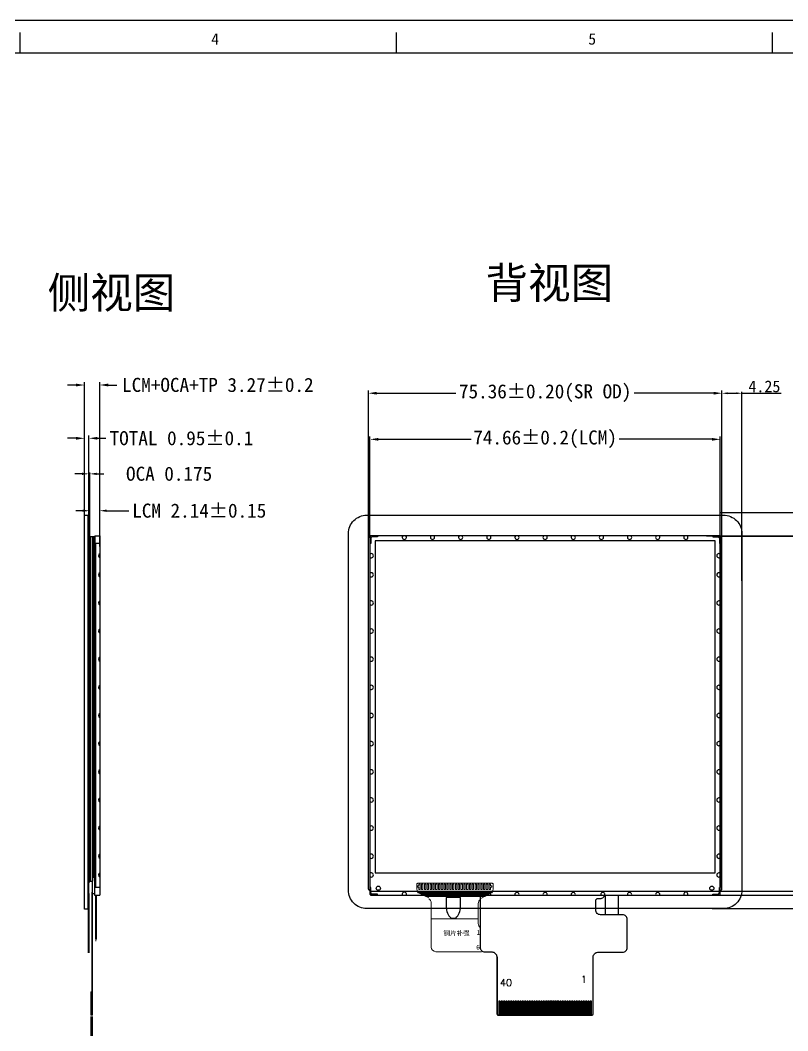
# Model space of a CAD drawing. Header units: millimetres. Extents: x 14394 to 14889, y -3375 to -3031.
# Drawn here: x 14642 to 14805.6, y -3246.4 to -3031 of the extents above; entities that cross this region are included whole.
import ezdxf

# ---------------------------------------------------------------- set-up
doc = ezdxf.new("R2010")
doc.units = ezdxf.units.MM
doc.header["$PDMODE"] = 3
doc.layers.get('Defpoints').update_dxf_attribs({"color": 6})
doc.layers.add('_0', color=7, linetype='Continuous', lineweight=25)
doc.layers.add('FPC', color=30, linetype='Continuous', lineweight=0)
for name, color, linetype in [('DIM', 3, 'Continuous'), ('DIM（标注）', 3, 'Continuous'), ('DS', 44, 'Continuous'), ('LCD_FPC', 22, 'Continuous'), ('LENS', 6, 'Continuous'), ('标注', 3, 'Continuous')]:
    doc.layers.add(name, color=color, linetype=linetype)
doc.styles.add('Arial', font='SimSun.ttf')
doc.styles.add('ROMANS', font='romans__.ttf')
doc.styles.get("Standard").update_dxf_attribs({"font": 'SimSun.ttf'})
doc.styles.add('WMF-ARIAL0', font='arial.ttf')
doc.styles.add('宋体', font='SimSun.ttf', dxfattribs={"height": 3})
doc.dimstyles.new('ISO-25$0', dxfattribs={"dimtxt": 2.5, "dimasz": 1.2, "dimexe": 0.3, "dimexo": 0.1, "dimgap": 0.2, "dimtad": 1, "dimzin": 1, "dimdsep": 46, "dimtxsty": 'Arial', "dimcen": 0.5, "dimadec": 0, "dimazin": 0, "dimtp": 1.2, "dimtm": 1.2, "dimtfac": 1, "dimtmove": 0, "dimatfit": 3, "dimfxl": 1, "dimtolj": 1, "dimarcsym": 0})
doc.dimstyles.new('MODULE', dxfattribs={"dimtxt": 3.5, "dimasz": 1.5, "dimexe": 0.3, "dimexo": 0.3, "dimgap": 0.2, "dimtad": 0, "dimzin": 0, "dimdsep": 46, "dimtxsty": '宋体', "dimcen": 0.5, "dimadec": 0, "dimazin": 0, "dimtfac": 1, "dimtdec": 4, "dimtofl": 0, "dimtmove": 0, "dimatfit": 3, "dimfxl": 1, "dimtolj": 1, "dimtzin": 0, "dimlwd": -1, "dimlwe": -1, "dimarcsym": 0})
doc.dimstyles.new('STANDARD$0', dxfattribs={"dimtxt": 2.5, "dimasz": 1.8, "dimexe": 0.5, "dimexo": 0.5, "dimgap": 0.4, "dimtad": 1, "dimzin": 9, "dimdsep": 46, "dimtxsty": 'Standard', "dimcen": 1.5, "dimadec": 0, "dimazin": 0, "dimtfac": 1, "dimtmove": 0, "dimatfit": 3, "dimfxl": 1, "dimtolj": 1, "dimtzin": 0, "dimlwd": 5, "dimlwe": 5, "dimarcsym": 0})

# ---------------------------------------------------------------- blocks, each defined once
blk = doc.blocks.new('*D43')
at = {"layer": 'Defpoints', "color": 0, "transparency": 16777216}
for p in [(14791.58, -3110.5), (14716.22, -3144.68), (14791.58, -3144.68)]:
    blk.add_point(p, dxfattribs=at)
at = {"layer": 'DIM', "color": 0, "lineweight": -2, "transparency": 16777216}
for p, q in [((14716.22, -3144.35), (14716.22, -3109.92)), ((14718.02, -3110.5), (14734.89, -3110.5)), ((14789.78, -3110.5), (14772.9, -3110.5)), ((14791.58, -3144.35), (14791.58, -3109.92))]:
    blk.add_line(p, q, dxfattribs=at)
at = {"layer": 'DIM', "color": 0, "transparency": 16777216}
for points in [[(14718.02, -3110.2), (14718.02, -3110.8), (14716.22, -3110.5)], [(14789.78, -3110.2), (14789.78, -3110.8), (14791.58, -3110.5)]]:
    blk.add_solid(points, dxfattribs=at)
at = {"layer": 'DIM', "color": 0, "lineweight": 9, "transparency": 16777216, "insert": (14753.9, -3110.5), "char_height": 3, "attachment_point": 5, "style": '宋体'}
blk.add_mtext('\\A1;75.36%%P0.20(SR OD)', dxfattribs=at)
blk = doc.blocks.new('*D44')
at = {"layer": 'Defpoints', "color": 0, "transparency": 16777216}
for p in [(14787.96, -3140.89), (14788.14, -3216.63), (14817.73, -3216.63)]:
    blk.add_point(p, dxfattribs=at)
at = {"layer": 'DIM', "color": 0, "lineweight": -2, "transparency": 16777216}
for p, q in [((14788.28, -3140.89), (14818.31, -3140.89)), ((14817.73, -3142.69), (14817.73, -3160.55)), ((14817.73, -3214.83), (14817.73, -3198.56)), ((14788.47, -3216.63), (14818.31, -3216.63))]:
    blk.add_line(p, q, dxfattribs=at)
at = {"layer": 'DIM', "color": 0, "transparency": 16777216}
for points in [[(14817.43, -3142.69), (14818.03, -3142.69), (14817.73, -3140.89)], [(14817.43, -3214.83), (14818.03, -3214.83), (14817.73, -3216.63)]]:
    blk.add_solid(points, dxfattribs=at)
at = {"layer": 'DIM', "color": 0, "lineweight": 9, "transparency": 16777216, "insert": (14817.73, -3179.56), "char_height": 3, "attachment_point": 5, "rotation": 90, "style": '宋体'}
blk.add_mtext('\\A1;75.74%%P0.20(SR OD)', dxfattribs=at)
blk = doc.blocks.new('*D45')
at = {"layer": 'Defpoints', "color": 0, "transparency": 16777216}
for p in [(14656.68, -3120.11), (14655.73, -3142.42), (14656.68, -3142.42)]:
    blk.add_point(p, dxfattribs=at)
at = {"layer": 'DIM', "color": 0, "lineweight": -2, "transparency": 16777216}
for p, q in [((14655.73, -3142.09), (14655.73, -3119.53)), ((14656.68, -3142.09), (14656.68, -3119.53)), ((14653.93, -3120.11), (14652.13, -3120.11)), ((14658.48, -3120.11), (14660.28, -3120.11))]:
    blk.add_line(p, q, dxfattribs=at)
at = {"layer": 'DIM', "color": 0, "transparency": 16777216}
for points in [[(14653.93, -3119.81), (14653.93, -3120.41), (14655.73, -3120.11)], [(14658.48, -3119.81), (14658.48, -3120.41), (14656.68, -3120.11)]]:
    blk.add_solid(points, dxfattribs=at)
at = {"layer": 'DIM', "color": 0, "lineweight": 9, "transparency": 16777216, "insert": (14676.39, -3120.11), "char_height": 3, "attachment_point": 5, "style": '宋体'}
blk.add_mtext('\\A1;TOTAL 0.95%%P0.1', dxfattribs=at)
blk = doc.blocks.new('*D46')
at = {"layer": 'Defpoints', "color": 0, "linetype": 'ByBlock', "transparency": 16777216}
for p in [(14795.82, -3110.51), (14791.58, -3150.61), (14795.82, -3150.61)]:
    blk.add_point(p, dxfattribs=at)
at = {"layer": 'DIM', "color": 0, "lineweight": -2, "transparency": 16777216}
for p, q in [((14791.58, -3150.51), (14791.58, -3110.21)), ((14792.78, -3110.51), (14794.62, -3110.51)), ((14795.82, -3150.51), (14795.82, -3110.21)), ((14795.82, -3110.51), (14804.22, -3110.51))]:
    blk.add_line(p, q, dxfattribs=at)
at = {"layer": 'DIM', "color": 0, "linetype": 'ByBlock', "transparency": 16777216}
for points in [[(14792.78, -3110.31), (14792.78, -3110.71), (14791.58, -3110.51)], [(14794.62, -3110.31), (14794.62, -3110.71), (14795.82, -3110.51)]]:
    blk.add_solid(points, dxfattribs=at)
at = {"layer": 'DIM', "color": 0, "linetype": 'ByBlock', "transparency": 16777216, "insert": (14800.62, -3109.06), "char_height": 2.5, "attachment_point": 5, "style": 'Arial'}
blk.add_mtext('\\A1;4.25', dxfattribs=at)
blk = doc.blocks.new('*D81')
at = {"layer": 'Defpoints', "color": 0, "transparency": 16777216}
for p in [(14791.22, -3120.33), (14716.56, -3141.25), (14791.22, -3141.25)]:
    blk.add_point(p, dxfattribs=at)
at = {"layer": 'DIM', "color": 0, "lineweight": -2, "transparency": 16777216}
for p, q in [((14716.56, -3140.93), (14716.56, -3119.75)), ((14718.36, -3120.33), (14738.11, -3120.33)), ((14789.42, -3120.33), (14769.68, -3120.33)), ((14791.22, -3140.93), (14791.22, -3119.75))]:
    blk.add_line(p, q, dxfattribs=at)
at = {"layer": 'DIM', "color": 0, "transparency": 16777216}
for points in [[(14718.36, -3120.03), (14718.36, -3120.63), (14716.56, -3120.33)], [(14789.42, -3120.03), (14789.42, -3120.63), (14791.22, -3120.33)]]:
    blk.add_solid(points, dxfattribs=at)
at = {"layer": 'DIM', "color": 0, "lineweight": 9, "transparency": 16777216, "insert": (14753.89, -3120.33), "char_height": 3, "attachment_point": 5, "style": '宋体'}
blk.add_mtext('\\A1;74.66%%P0.2(LCM)', dxfattribs=at)
blk = doc.blocks.new('*D82')
at = {"layer": 'Defpoints', "color": 0, "transparency": 16777216}
for p in [(14790.88, -3140.94), (14790.88, -3217.48), (14810.39, -3217.48)]:
    blk.add_point(p, dxfattribs=at)
at = {"layer": 'DIM', "color": 0, "lineweight": -2, "transparency": 16777216}
for p, q in [((14791.21, -3140.94), (14810.97, -3140.94)), ((14810.39, -3142.74), (14810.39, -3163.42)), ((14810.39, -3215.68), (14810.39, -3194.99)), ((14791.21, -3217.48), (14810.97, -3217.48))]:
    blk.add_line(p, q, dxfattribs=at)
at = {"layer": 'DIM', "color": 0, "transparency": 16777216}
for points in [[(14810.09, -3142.74), (14810.69, -3142.74), (14810.39, -3140.94)], [(14810.09, -3215.68), (14810.69, -3215.68), (14810.39, -3217.48)]]:
    blk.add_solid(points, dxfattribs=at)
at = {"layer": 'DIM', "color": 0, "lineweight": 9, "transparency": 16777216, "insert": (14810.39, -3179.21), "char_height": 3, "attachment_point": 5, "rotation": 90, "style": '宋体'}
blk.add_mtext('\\A1;76.54%%P0.2(LCM)', dxfattribs=at)
blk = doc.blocks.new('*D83')
at = {"layer": 'Defpoints', "color": 0, "transparency": 16777216}
for p in [(14789.19, -3217.48), (14789.19, -3220.35), (14810.41, -3220.35)]:
    blk.add_point(p, dxfattribs=at)
at = {"layer": 'DIM', "color": 0, "lineweight": -2, "transparency": 16777216}
for p, q in [((14810.41, -3215.68), (14810.41, -3213.88)), ((14789.51, -3217.48), (14810.99, -3217.48)), ((14789.51, -3220.35), (14810.99, -3220.35)), ((14810.41, -3222.15), (14810.41, -3223.95))]:
    blk.add_line(p, q, dxfattribs=at)
at = {"layer": 'DIM', "color": 0, "transparency": 16777216}
for points in [[(14810.11, -3215.68), (14810.71, -3215.68), (14810.41, -3217.48)], [(14810.11, -3222.15), (14810.71, -3222.15), (14810.41, -3220.35)]]:
    blk.add_solid(points, dxfattribs=at)
at = {"layer": 'DIM', "color": 0, "lineweight": 9, "transparency": 16777216, "insert": (14810.41, -3228.31), "char_height": 3, "attachment_point": 5, "rotation": 90, "style": '宋体'}
blk.add_mtext('\\A1;2.88', dxfattribs=at)
blk = doc.blocks.new('*D84')
at = {"layer": 'Defpoints', "color": 0, "transparency": 16777216}
for p in [(14658.99, -3135.55), (14656.85, -3141.39), (14658.99, -3141.14)]:
    blk.add_point(p, dxfattribs=at)
at = {"layer": 'DIM', "color": 0, "transparency": 16777216}
for p, q in [((14655.35, -3135.55), (14653.85, -3135.55)), ((14656.85, -3141.09), (14656.85, -3135.25)), ((14658.99, -3140.84), (14658.99, -3135.25)), ((14660.49, -3135.55), (14665.17, -3135.55))]:
    blk.add_line(p, q, dxfattribs=at)
for points in [[(14655.35, -3135.3), (14655.35, -3135.8), (14656.85, -3135.55)], [(14660.49, -3135.3), (14660.49, -3135.8), (14658.99, -3135.55)]]:
    blk.add_solid(points, dxfattribs=at)
at = {"layer": 'DIM', "color": 0, "transparency": 16777216, "insert": (14680.19, -3135.55), "char_height": 3, "attachment_point": 5, "style": '宋体'}
blk.add_mtext('\\A1;LCM 2.14%%P0.15', dxfattribs=at)
blk = doc.blocks.new('*D85')
at = {"layer": 'Defpoints', "color": 0, "transparency": 16777216}
for p in [(14657.1, -3243.05), (14657.4, -3243.05), (14657.4, -3260.42)]:
    blk.add_point(p, dxfattribs=at)
at = {"layer": 'DIM', "color": 0, "transparency": 16777216}
for p, q in [((14657.1, -3243.35), (14657.1, -3260.72)), ((14657.4, -3243.35), (14657.4, -3260.72)), ((14655.6, -3260.42), (14654.1, -3260.42)), ((14658.9, -3260.42), (14660.4, -3260.42))]:
    blk.add_line(p, q, dxfattribs=at)
for points in [[(14655.6, -3260.17), (14655.6, -3260.67), (14657.1, -3260.42)], [(14658.9, -3260.17), (14658.9, -3260.67), (14657.4, -3260.42)]]:
    blk.add_solid(points, dxfattribs=at)
at = {"layer": 'DIM', "color": 0, "transparency": 16777216, "insert": (14683.63, -3260.42), "char_height": 3, "attachment_point": 5, "style": '宋体'}
blk.add_mtext('\\A1;0.30%%P0.03(FPC+PI{\\fSimSun|b0|i0|c134|p2;补强})', dxfattribs=at)
blk = doc.blocks.new('*D86')
at = {"layer": 'Defpoints', "color": 0, "transparency": 16777216}
for p in [(14656.85, -3127.69), (14656.68, -3141.04), (14656.85, -3141.04)]:
    blk.add_point(p, dxfattribs=at)
at = {"layer": 'DIM', "color": 0, "transparency": 16777216}
for p, q in [((14655.18, -3127.69), (14653.68, -3127.69)), ((14656.68, -3140.74), (14656.68, -3127.39)), ((14656.85, -3140.74), (14656.85, -3127.39)), ((14658.35, -3127.69), (14659.85, -3127.69))]:
    blk.add_line(p, q, dxfattribs=at)
for points in [[(14655.18, -3127.44), (14655.18, -3127.94), (14656.68, -3127.69)], [(14658.35, -3127.44), (14658.35, -3127.94), (14656.85, -3127.69)]]:
    blk.add_solid(points, dxfattribs=at)
at = {"layer": 'DIM', "color": 0, "transparency": 16777216, "insert": (14671.72, -3127.69), "char_height": 3, "attachment_point": 5, "style": '宋体'}
blk.add_mtext('\\A1;  OCA 0.175', dxfattribs=at)
blk = doc.blocks.new('*D87')
at = {"layer": 'Defpoints', "color": 0, "transparency": 16777216}
for p in [(14658.99, -3108.75), (14655.73, -3143.51), (14658.99, -3143.51)]:
    blk.add_point(p, dxfattribs=at)
at = {"layer": 'DIM', "color": 0, "lineweight": -2, "transparency": 16777216}
for p, q in [((14653.93, -3108.75), (14652.13, -3108.75)), ((14655.73, -3143.19), (14655.73, -3108.17)), ((14658.99, -3143.19), (14658.99, -3108.17)), ((14660.79, -3108.75), (14662.59, -3108.75))]:
    blk.add_line(p, q, dxfattribs=at)
at = {"layer": 'DIM', "color": 0, "transparency": 16777216}
for points in [[(14653.93, -3108.45), (14653.93, -3109.05), (14655.73, -3108.75)], [(14660.79, -3108.45), (14660.79, -3109.05), (14658.99, -3108.75)]]:
    blk.add_solid(points, dxfattribs=at)
at = {"layer": 'DIM', "color": 0, "lineweight": 9, "transparency": 16777216, "insert": (14684.15, -3108.75), "char_height": 3, "attachment_point": 5, "style": '宋体'}
blk.add_mtext('\\A1;LCM+OCA+TP 3.27%%P0.2', dxfattribs=at)
blk = doc.blocks.new('*D147')
at = {"color": 0, "lineweight": -2, "transparency": 16777216}
for p, q in [((14810.35, -3135.9), (14810.35, -3127.58)), ((14791.32, -3135.9), (14810.65, -3135.9)), ((14810.35, -3139.74), (14810.35, -3137.1)), ((14790.98, -3140.94), (14810.65, -3140.94))]:
    blk.add_line(p, q, dxfattribs=at)
at = {"color": 0, "linetype": 'ByBlock', "transparency": 16777216}
for points in [[(14810.15, -3137.1), (14810.55, -3137.1), (14810.35, -3135.9)], [(14810.15, -3139.74), (14810.55, -3139.74), (14810.35, -3140.94)]]:
    blk.add_solid(points, dxfattribs=at)
at = {"layer": 'Defpoints', "color": 0, "linetype": 'ByBlock', "transparency": 16777216}
for p in [(14791.22, -3135.9), (14810.35, -3135.9), (14790.88, -3140.94)]:
    blk.add_point(p, dxfattribs=at)
at = {"color": 0, "linetype": 'ByBlock', "transparency": 16777216, "insert": (14808.9, -3131.14), "char_height": 2.5, "attachment_point": 5, "rotation": 90, "style": 'Arial'}
blk.add_mtext('\\A1;5.03', dxfattribs=at)

msp = doc.modelspace()

# ---------------------------------------------------------------- hatches: boundary and pattern name
at = {"layer": 'DS'}
h = msp.add_hatch(dxfattribs=at)
h.set_pattern_fill('ANSI31', color=30, style=0)
h.set_pattern_definition([(45, (10621.39735, -2436.0996), (-0.0883883476, 0.0883883476), [])])
edge = h.paths.add_edge_path()
edge.add_line((14726.778, -3216.83), (14742.604, -3216.83))
edge.add_arc((14741.81, -3216.222), 1, 298.12704, 322.55924, ccw=False)
edge.add_line((14742.282, -3217.104), (14740.94, -3217.821))
edge.add_line((14740.94, -3217.821), (14728.534, -3217.821))
edge.add_line((14728.534, -3217.821), (14727.109, -3217.099))
edge.add_arc((14727.56, -3216.207), 1, 218.52898, 243.13528, ccw=False)

# ---------------------------------------------------------------- linework, layer by layer
at = {"color": 7, "linetype": 'Continuous'}
for p, q in [((14393.992, -3030.982), (14889.463, -3030.982)), ((14656.68, -3217.742), (14656.68, -3136.803))]:
    msp.add_line(p, q, dxfattribs=at)
at = {"linetype": 'Continuous'}
for p, q in [((14642.042, -3037.928), (14642.042, -3033.587)), ((14722.212, -3037.928), (14722.212, -3033.587)), ((14802.382, -3037.928), (14802.382, -3033.587)), ((14400.938, -3037.928), (14882.517, -3037.928))]:
    msp.add_line(p, q, dxfattribs=at)
at = {"color": 0}
for p, q in [((14657.955, -3140.936), (14658.995, -3140.936)), ((14657.955, -3140.936), (14657.955, -3214.766)), ((14658.995, -3140.936), (14658.995, -3142.536)), ((14657.955, -3214.766), (14657.875, -3215.566)), ((14657.875, -3215.566), (14657.875, -3217.476)), ((14658.995, -3215.876), (14658.995, -3217.476)), ((14657.875, -3217.476), (14658.995, -3217.476))]:
    msp.add_line(p, q, dxfattribs=at)
for p, q in [((14718.16, -3140.936), (14716.56, -3140.936)), ((14716.56, -3140.936), (14716.56, -3142.536)), ((14789.62, -3140.936), (14718.16, -3140.936)), ((14718.16, -3140.936), (14718.16, -3141.136)), ((14789.62, -3140.936), (14791.22, -3140.936)), ((14789.62, -3140.936), (14789.62, -3141.136)), ((14791.22, -3140.936), (14791.22, -3142.536)), ((14716.76, -3142.536), (14716.56, -3142.536)), ((14716.56, -3142.536), (14716.56, -3215.876)), ((14716.76, -3141.436), (14716.76, -3142.536)), ((14718.16, -3141.136), (14717.06, -3141.136)), ((14789.62, -3141.136), (14790.72, -3141.136)), ((14791.02, -3141.436), (14791.02, -3142.536)), ((14791.02, -3142.536), (14791.22, -3142.536)), ((14791.22, -3142.536), (14791.22, -3215.876)), ((14716.76, -3215.876), (14716.56, -3215.876)), ((14716.76, -3216.976), (14716.76, -3215.876)), ((14791.02, -3215.876), (14791.22, -3215.876)), ((14791.02, -3216.976), (14791.02, -3215.876)), ((14791.22, -3217.476), (14791.22, -3215.876)), ((14718.16, -3217.276), (14717.06, -3217.276)), ((14718.16, -3217.476), (14718.16, -3217.276)), ((14718.16, -3217.476), (14789.62, -3217.476)), ((14789.62, -3217.276), (14790.72, -3217.276)), ((14789.62, -3217.476), (14789.62, -3217.276)), ((14789.62, -3217.476), (14791.22, -3217.476))]:
    msp.add_line(p, q)
at = {"color": 152}
for p, q in [((14658.105, -3142.536), (14658.105, -3215.876)), ((14658.995, -3142.536), (14658.105, -3142.536)), ((14658.995, -3142.536), (14658.995, -3215.876)), ((14658.995, -3215.876), (14658.105, -3215.876))]:
    msp.add_line(p, q, dxfattribs=at)
at = {"color": 32}
for p, q in [((14658.075, -3217.476), (14658.075, -3226.989)), ((14658.195, -3217.476), (14658.195, -3226.989)), ((14658.075, -3227.189), (14658.195, -3227.189))]:
    msp.add_line(p, q, dxfattribs=at)
at = {"color": 8, "linetype": 'Continuous'}
msp.add_lwpolyline([(14795.821, -3216.428, -0.4142136), (14791.896, -3220.353), (14715.896, -3220.353, -0.4142136), (14711.971, -3216.428), (14711.971, -3140.428, -0.4142136), (14715.896, -3136.503), (14791.896, -3136.503, -0.4142136), (14795.821, -3140.428)], format="xyb", close=True, dxfattribs=at)
at = {"color": 2, "linetype": 'ByBlock'}
msp.add_lwpolyline([(14656.68, -3214.666), (14656.855, -3214.666), (14656.855, -3141.036), (14656.68, -3141.036)], close=True, dxfattribs=at)
at = {"color": 2}
msp.add_lwpolyline([(14791.576, -3216.08), (14791.576, -3141.44, 0.4142136), (14791.026, -3140.89), (14716.766, -3140.89, 0.4142136), (14716.216, -3141.44), (14716.216, -3216.08, 0.4142136), (14716.766, -3216.63), (14791.026, -3216.63, 0.4142136)], format="xyb", close=True, dxfattribs=at)
msp.add_lwpolyline([(14791.022, -3217.476, 0.4142136), (14791.222, -3217.276), (14791.222, -3141.136, 0.4142136), (14791.022, -3140.936), (14716.762, -3140.936, 0.4142136), (14716.562, -3141.136), (14716.562, -3217.276, 0.4142136), (14716.762, -3217.476)], format="xyb", close=True)
at = {"color": 8, "linetype": 'Continuous'}
msp.add_lwpolyline([(14790.12, -3141.936), (14717.664, -3141.936), (14717.664, -3212.712), (14790.12, -3212.712)], close=True, dxfattribs=at)
for centre in [(14718.36, -3216.024), (14789.42, -3216.024)]:
    msp.add_circle(centre, 0.45)
for centre, radius, start, end in [((14723.89, -3141.226), 0.45, 139.87597, 40.12403), ((14729.89, -3141.226), 0.45, 139.87597, 40.12403), ((14735.89, -3141.226), 0.45, 139.87597, 40.12403), ((14741.89, -3141.226), 0.45, 139.87597, 40.12403), ((14747.89, -3141.226), 0.45, 139.87597, 40.12403), ((14753.89, -3141.226), 0.45, 139.87597, 40.12403), ((14759.89, -3141.226), 0.45, 139.87597, 40.12403), ((14765.89, -3141.226), 0.45, 139.87597, 40.12403), ((14771.89, -3141.226), 0.45, 139.87597, 40.12403), ((14777.89, -3141.226), 0.45, 139.87597, 40.12403), ((14783.89, -3141.226), 0.45, 139.87597, 40.12403), ((14717.06, -3141.436), 0.3, 90, 180), ((14790.72, -3141.436), 0.3, 0, 90), ((14716.85, -3145.136), 0.45, 229.87597, 130.12403), ((14790.93, -3145.136), 0.45, 49.87597, 310.12403), ((14716.85, -3149.206), 0.45, 229.87597, 130.12403), ((14790.93, -3149.206), 0.45, 49.87597, 310.12403), ((14716.85, -3155.206), 0.45, 229.87597, 130.12403), ((14790.93, -3155.206), 0.45, 49.87597, 310.12403), ((14716.85, -3161.206), 0.45, 229.87597, 130.12403), ((14790.93, -3161.206), 0.45, 49.87597, 310.12403), ((14716.85, -3167.206), 0.45, 229.87597, 130.12403), ((14790.93, -3167.206), 0.45, 49.87597, 310.12403), ((14716.85, -3173.206), 0.45, 229.87597, 130.12403), ((14790.93, -3173.206), 0.45, 49.87597, 310.12403), ((14716.85, -3179.206), 0.45, 229.87597, 130.12403), ((14790.93, -3179.206), 0.45, 49.87597, 310.12403), ((14716.85, -3185.206), 0.45, 229.87597, 130.12403), ((14790.93, -3185.206), 0.45, 49.87597, 310.12403), ((14716.85, -3191.206), 0.45, 229.87597, 130.12403), ((14790.93, -3191.206), 0.45, 49.87597, 310.12403), ((14716.85, -3197.206), 0.45, 229.87597, 130.12403), ((14790.93, -3197.206), 0.45, 49.87597, 310.12403), ((14716.85, -3203.206), 0.45, 229.87597, 130.12403), ((14790.93, -3203.206), 0.45, 49.87597, 310.12403), ((14716.85, -3209.206), 0.45, 229.87597, 130.12403), ((14790.93, -3209.206), 0.45, 49.87597, 310.12403), ((14716.85, -3213.206), 0.45, 229.87597, 130.12403), ((14790.93, -3213.206), 0.45, 49.87597, 310.12403), ((14717.06, -3216.976), 0.3, 180, 270), ((14723.89, -3217.326), 0.45, 340.52878, 199.47122), ((14729.89, -3217.326), 0.45, 340.52878, 199.47122), ((14735.89, -3217.326), 0.45, 340.52878, 199.47122), ((14741.75, -3217.491), 0.565, 356.48416, 183.5165), ((14747.89, -3217.376), 0.45, 340.52878, 199.47122), ((14753.89, -3217.376), 0.45, 340.52878, 199.47122), ((14759.89, -3217.376), 0.45, 340.52878, 199.47122), ((14766.19, -3217.376), 0.45, 340.52878, 199.47122), ((14771.89, -3217.376), 0.45, 340.52878, 199.47122), ((14777.89, -3217.376), 0.45, 340.52878, 199.47122), ((14783.89, -3217.326), 0.45, 340.52878, 199.47122), ((14790.72, -3216.976), 0.3, 270, 0)]:
    msp.add_arc(centre, radius, start, end)
at = {"color": 0}
for centre in [(14659.135, -3145.136), (14659.135, -3149.206), (14659.135, -3155.206), (14659.135, -3161.206), (14659.135, -3167.206), (14659.135, -3173.206), (14659.135, -3179.206), (14659.135, -3185.206), (14659.135, -3191.206), (14659.135, -3197.206), (14659.135, -3203.206), (14659.135, -3209.206), (14659.135, -3213.206)]:
    msp.add_arc(centre, 0.45, 108.1262, 251.8738, dxfattribs=at)
at = {"layer": '_0', "color": 30}
for p, q in [((14744.294, -3240.096), (14743.994, -3240.096)), ((14743.994, -3240.096), (14743.994, -3243.096)), ((14744.294, -3243.096), (14744.294, -3240.096)), ((14744.794, -3240.096), (14744.494, -3240.096)), ((14744.494, -3240.096), (14744.494, -3243.096)), ((14744.794, -3243.096), (14744.794, -3240.096)), ((14745.294, -3240.096), (14744.994, -3240.096)), ((14744.994, -3240.096), (14744.994, -3243.096)), ((14745.294, -3243.096), (14745.294, -3240.096)), ((14745.794, -3240.096), (14745.494, -3240.096)), ((14745.494, -3240.096), (14745.494, -3243.096)), ((14745.794, -3243.096), (14745.794, -3240.096)), ((14746.294, -3240.096), (14745.994, -3240.096)), ((14745.994, -3240.096), (14745.994, -3243.096)), ((14746.294, -3243.096), (14746.294, -3240.096)), ((14746.794, -3240.096), (14746.494, -3240.096)), ((14746.494, -3240.096), (14746.494, -3243.096)), ((14746.794, -3243.096), (14746.794, -3240.096)), ((14747.294, -3240.096), (14746.994, -3240.096)), ((14746.994, -3240.096), (14746.994, -3243.096)), ((14747.294, -3243.096), (14747.294, -3240.096)), ((14747.794, -3240.096), (14747.494, -3240.096)), ((14747.494, -3240.096), (14747.494, -3243.096)), ((14747.794, -3243.096), (14747.794, -3240.096)), ((14748.294, -3240.096), (14747.994, -3240.096)), ((14747.994, -3240.096), (14747.994, -3243.096)), ((14748.294, -3243.096), (14748.294, -3240.096)), ((14748.794, -3240.096), (14748.494, -3240.096)), ((14748.494, -3240.096), (14748.494, -3243.096)), ((14748.794, -3243.096), (14748.794, -3240.096)), ((14749.294, -3240.096), (14748.994, -3240.096)), ((14748.994, -3240.096), (14748.994, -3243.096)), ((14749.294, -3243.096), (14749.294, -3240.096)), ((14749.794, -3240.096), (14749.494, -3240.096)), ((14749.494, -3240.096), (14749.494, -3243.096)), ((14749.794, -3243.096), (14749.794, -3240.096)), ((14750.294, -3240.096), (14749.994, -3240.096)), ((14749.994, -3240.096), (14749.994, -3243.096)), ((14750.294, -3243.096), (14750.294, -3240.096)), ((14750.794, -3240.096), (14750.494, -3240.096)), ((14750.494, -3240.096), (14750.494, -3243.096)), ((14750.794, -3243.096), (14750.794, -3240.096)), ((14751.294, -3240.096), (14750.994, -3240.096)), ((14750.994, -3240.096), (14750.994, -3243.096)), ((14751.294, -3243.096), (14751.294, -3240.096)), ((14751.794, -3240.096), (14751.494, -3240.096)), ((14751.494, -3240.096), (14751.494, -3243.096)), ((14751.794, -3243.096), (14751.794, -3240.096)), ((14752.294, -3240.096), (14751.994, -3240.096)), ((14751.994, -3240.096), (14751.994, -3243.096)), ((14752.294, -3243.096), (14752.294, -3240.096)), ((14752.794, -3240.096), (14752.494, -3240.096)), ((14752.494, -3240.096), (14752.494, -3243.096)), ((14752.794, -3243.096), (14752.794, -3240.096)), ((14753.294, -3240.096), (14752.994, -3240.096)), ((14752.994, -3240.096), (14752.994, -3243.096)), ((14753.294, -3243.096), (14753.294, -3240.096)), ((14753.794, -3240.096), (14753.494, -3240.096)), ((14753.494, -3240.096), (14753.494, -3243.096)), ((14753.794, -3243.096), (14753.794, -3240.096)), ((14754.294, -3240.096), (14753.994, -3240.096)), ((14753.994, -3240.096), (14753.994, -3243.096)), ((14754.294, -3243.096), (14754.294, -3240.096)), ((14754.794, -3240.096), (14754.494, -3240.096)), ((14754.494, -3240.096), (14754.494, -3243.096)), ((14754.794, -3243.096), (14754.794, -3240.096)), ((14755.294, -3240.096), (14754.994, -3240.096)), ((14754.994, -3240.096), (14754.994, -3243.096)), ((14755.294, -3243.096), (14755.294, -3240.096)), ((14755.794, -3240.096), (14755.494, -3240.096)), ((14755.494, -3240.096), (14755.494, -3243.096)), ((14755.794, -3243.096), (14755.794, -3240.096)), ((14756.294, -3240.096), (14755.994, -3240.096)), ((14755.994, -3240.096), (14755.994, -3243.096)), ((14756.294, -3243.096), (14756.294, -3240.096)), ((14756.794, -3240.096), (14756.494, -3240.096)), ((14756.494, -3240.096), (14756.494, -3243.096)), ((14756.794, -3243.096), (14756.794, -3240.096)), ((14757.294, -3240.096), (14756.994, -3240.096)), ((14756.994, -3240.096), (14756.994, -3243.096)), ((14757.294, -3243.096), (14757.294, -3240.096)), ((14757.794, -3240.096), (14757.494, -3240.096)), ((14757.494, -3240.096), (14757.494, -3243.096)), ((14757.794, -3243.096), (14757.794, -3240.096)), ((14758.294, -3240.096), (14757.994, -3240.096)), ((14757.994, -3240.096), (14757.994, -3243.096)), ((14758.294, -3243.096), (14758.294, -3240.096)), ((14758.794, -3240.096), (14758.494, -3240.096)), ((14758.494, -3240.096), (14758.494, -3243.096)), ((14758.794, -3243.096), (14758.794, -3240.096)), ((14759.294, -3240.096), (14758.994, -3240.096)), ((14758.994, -3240.096), (14758.994, -3243.096)), ((14759.294, -3243.096), (14759.294, -3240.096)), ((14759.794, -3240.096), (14759.494, -3240.096)), ((14759.494, -3240.096), (14759.494, -3243.096)), ((14759.794, -3243.096), (14759.794, -3240.096)), ((14760.294, -3240.096), (14759.994, -3240.096)), ((14759.994, -3240.096), (14759.994, -3243.096)), ((14760.294, -3243.096), (14760.294, -3240.096)), ((14760.794, -3240.096), (14760.494, -3240.096)), ((14760.494, -3240.096), (14760.494, -3243.096)), ((14760.794, -3243.096), (14760.794, -3240.096)), ((14761.294, -3240.096), (14760.994, -3240.096)), ((14760.994, -3240.096), (14760.994, -3243.096)), ((14761.294, -3243.096), (14761.294, -3240.096)), ((14761.794, -3240.096), (14761.494, -3240.096)), ((14761.494, -3240.096), (14761.494, -3243.096)), ((14761.794, -3243.096), (14761.794, -3240.096)), ((14762.294, -3240.096), (14761.994, -3240.096)), ((14761.994, -3240.096), (14761.994, -3243.096)), ((14762.294, -3243.096), (14762.294, -3240.096)), ((14762.794, -3240.096), (14762.494, -3240.096)), ((14762.494, -3240.096), (14762.494, -3243.096)), ((14762.794, -3243.096), (14762.794, -3240.096)), ((14763.294, -3240.096), (14762.994, -3240.096)), ((14762.994, -3240.096), (14762.994, -3243.096)), ((14763.294, -3243.096), (14763.294, -3240.096)), ((14763.794, -3240.096), (14763.494, -3240.096)), ((14763.494, -3240.096), (14763.494, -3243.096)), ((14763.794, -3243.096), (14763.794, -3240.096)), ((14743.644, -3242.896), (14743.644, -3242.531)), ((14763.944, -3243.096), (14743.844, -3243.096)), ((14743.844, -3243.096), (14763.944, -3243.096)), ((14763.944, -3243.096), (14743.844, -3243.096))]:
    msp.add_line(p, q, dxfattribs=at)
msp.add_lwpolyline([(14764.144, -3242.896), (14764.144, -3230.689, -0.4142136), (14765.144, -3229.689), (14770.396, -3229.689, 0.4142136), (14771.396, -3228.689), (14771.396, -3222.674, 0.4142136), (14770.396, -3221.674), (14765.67, -3221.674, -0.4142136), (14764.67, -3220.674), (14764.67, -3218.712, -0.4142136), (14765.17, -3218.212)], format="xyb", dxfattribs=at)
for centre, start, end in [((14743.844, -3242.896), 180, 270), ((14763.944, -3242.896), 270, 0)]:
    msp.add_arc(centre, 0.2, start, end, dxfattribs=at)
at = {"layer": 'DIM', "color": 0}
for p, q in [((14656.68, -3136.803), (14656.43, -3136.803)), ((14656.68, -3217.742), (14656.488, -3217.742))]:
    msp.add_line(p, q, dxfattribs=at)
at = {"layer": 'DIM', "color": 1}
for p, q in [((14657.005, -3214.516), (14657.405, -3214.516)), ((14657.105, -3238.096), (14657.285, -3238.096))]:
    msp.add_line(p, q, dxfattribs=at)
at = {"layer": 'DIM', "color": 30}
msp.add_lwpolyline([(14743.644, -3242.896), (14743.644, -3239.596), (14743.644, -3242.896), (14743.644, -3239.596), (14743.644, -3234.797), (14743.644, -3239.596), (14743.644, -3234.797), (14743.644, -3230.666), (14743.644, -3234.797), (14743.644, -3230.689, 0.4142136), (14742.644, -3229.689), (14741.082, -3229.689, -0.4142136), (14740.082, -3228.689)], format="xyb", dxfattribs=at)
at = {"layer": 'DIM（标注）', "color": 1}
for p, q in [((14657.005, -3141.036), (14657.405, -3141.036)), ((14657.005, -3214.516), (14657.005, -3141.036)), ((14657.405, -3141.036), (14657.405, -3214.516)), ((14657.405, -3141.036), (14657.805, -3141.036)), ((14657.405, -3217.216), (14657.405, -3141.036)), ((14657.805, -3141.036), (14657.875, -3217.216)), ((14657.875, -3217.216), (14657.405, -3217.216))]:
    msp.add_line(p, q, dxfattribs=at)
at = {"layer": 'DIM（标注）', "color": 4}
for p, q in [((14657.005, -3141.186), (14656.855, -3141.186)), ((14656.855, -3141.186), (14656.855, -3213.816)), ((14657.005, -3213.816), (14657.005, -3141.186)), ((14657.805, -3141.186), (14657.955, -3141.186)), ((14657.805, -3213.816), (14657.805, -3141.186)), ((14657.955, -3141.186), (14657.955, -3213.816)), ((14656.855, -3213.816), (14657.005, -3213.816)), ((14657.955, -3213.816), (14657.805, -3213.816))]:
    msp.add_line(p, q, dxfattribs=at)
at = {"layer": 'DS', "color": 30}
for points in [[(14726.778, -3216.83), (14742.604, -3216.83, -0.1070113), (14742.282, -3217.104), (14740.94, -3217.821), (14728.534, -3217.821), (14727.109, -3217.099, -0.1077797)], [(14735.838, -3218.021), (14732.838, -3218.021), (14732.838, -3220.021, 0.2278471), (14733.838, -3222.39), (14734.838, -3222.39, 0.2278471), (14735.838, -3220.021)]]:
    msp.add_lwpolyline(points, format="xyb", close=True, dxfattribs=at)
at = {"layer": 'FPC', "lineweight": -3}
for p, q in [((14656.488, -3217.142), (14656.488, -3229.833)), ((14656.638, -3217.142), (14656.638, -3229.833))]:
    msp.add_line(p, q, dxfattribs=at)
at = {"layer": 'FPC'}
for p, q in [((14657.285, -3216.849), (14657.285, -3243.096)), ((14657.285, -3216.849), (14657.405, -3216.849)), ((14657.405, -3216.849), (14657.405, -3243.096)), ((14657.105, -3238.096), (14657.105, -3243.096)), ((14657.105, -3243.096), (14657.405, -3243.096))]:
    msp.add_line(p, q, dxfattribs=at)
at = {"layer": 'FPC', "color": 30, "linetype": 'Continuous'}
for p, q in [((14729.635, -3219.193), (14729.635, -3228.559)), ((14739.635, -3223.559), (14739.635, -3219.318)), ((14739.635, -3222.559), (14729.635, -3222.559)), ((14740.34, -3229.559), (14730.635, -3229.559))]:
    msp.add_line(p, q, dxfattribs=at)
msp.add_lwpolyline([(14740.164, -3218.236), (14742.282, -3217.104, 0.2767277), (14742.81, -3216.222), (14742.81, -3215.18, 0.4142136), (14742.61, -3214.98), (14726.76, -3214.98, 0.4142136), (14726.56, -3215.18), (14726.56, -3216.207, 0.2826665), (14727.109, -3217.099), (14729.087, -3218.101)], format="xyb", dxfattribs=at)
at = {"layer": 'FPC', "color": 30}
for points in [[(14726.71, -3215.53), (14726.71, -3215.83), (14726.96, -3215.83), (14726.96, -3216.33), (14727.26, -3216.33), (14727.26, -3215.13), (14726.96, -3215.13), (14726.96, -3215.53)], [(14727.56, -3215.13), (14727.56, -3216.33), (14727.86, -3216.33), (14727.86, -3215.13)], [(14728.16, -3215.13), (14728.16, -3216.33), (14728.46, -3216.33), (14728.46, -3215.13)], [(14728.76, -3215.13), (14728.76, -3216.33), (14729.06, -3216.33), (14729.06, -3215.13)], [(14729.36, -3215.13), (14729.36, -3216.33), (14729.66, -3216.33), (14729.66, -3215.13)], [(14729.96, -3215.13), (14729.96, -3216.33), (14730.26, -3216.33), (14730.26, -3215.13)], [(14730.56, -3215.13), (14730.56, -3216.33), (14730.86, -3216.33), (14730.86, -3215.13)], [(14731.16, -3215.13), (14731.16, -3216.33), (14731.46, -3216.33), (14731.46, -3215.13)], [(14731.76, -3215.13), (14731.76, -3216.33), (14732.06, -3216.33), (14732.06, -3215.13)], [(14732.36, -3215.13), (14732.36, -3216.33), (14732.66, -3216.33), (14732.66, -3215.13)], [(14732.96, -3215.13), (14732.96, -3216.33), (14733.26, -3216.33), (14733.26, -3215.13)], [(14733.56, -3215.13), (14733.56, -3216.33), (14733.86, -3216.33), (14733.86, -3215.13)], [(14734.16, -3215.13), (14734.16, -3216.33), (14734.46, -3216.33), (14734.46, -3215.13)], [(14734.76, -3215.13), (14734.76, -3216.33), (14735.06, -3216.33), (14735.06, -3215.13)], [(14735.36, -3215.13), (14735.36, -3216.33), (14735.66, -3216.33), (14735.66, -3215.13)], [(14735.96, -3215.13), (14735.96, -3216.33), (14736.26, -3216.33), (14736.26, -3215.13)], [(14736.56, -3215.13), (14736.56, -3216.33), (14736.86, -3216.33), (14736.86, -3215.13)], [(14737.16, -3215.13), (14737.16, -3216.33), (14737.46, -3216.33), (14737.46, -3215.13)], [(14737.76, -3215.13), (14737.76, -3216.33), (14738.06, -3216.33), (14738.06, -3215.13)], [(14738.36, -3215.13), (14738.36, -3216.33), (14738.66, -3216.33), (14738.66, -3215.13)], [(14738.96, -3215.13), (14738.96, -3216.33), (14739.26, -3216.33), (14739.26, -3215.13)], [(14739.56, -3215.13), (14739.56, -3216.33), (14739.86, -3216.33), (14739.86, -3215.13)], [(14740.16, -3215.13), (14740.16, -3216.33), (14740.46, -3216.33), (14740.46, -3215.13)], [(14740.76, -3215.13), (14740.76, -3216.33), (14741.06, -3216.33), (14741.06, -3215.13)], [(14741.36, -3215.13), (14741.36, -3216.33), (14741.66, -3216.33), (14741.66, -3215.13)], [(14742.51, -3215.53), (14742.51, -3215.83), (14742.26, -3215.83), (14742.26, -3216.33), (14741.96, -3216.33), (14741.96, -3215.13), (14742.26, -3215.13), (14742.26, -3215.53)]]:
    msp.add_lwpolyline(points, close=True, dxfattribs=at)
at = {"layer": 'FPC', "color": 30, "linetype": 'Continuous'}
for centre, start, end in [((14728.635, -3219.193), 0, 63.13528), ((14740.635, -3219.318), 118.12704, 180), ((14740.635, -3223.559), 180, 236.42784), ((14730.635, -3228.559), 180, 270)]:
    msp.add_arc(centre, 1, start, end, dxfattribs=at)
at = {"layer": 'LCD_FPC'}
for p, q in [((14766.69, -3217.526), (14766.69, -3221.674)), ((14769.44, -3217.526), (14769.44, -3221.674))]:
    msp.add_line(p, q, dxfattribs=at)
at = {"layer": 'LCD_FPC', "color": 30}
msp.add_lwpolyline([(14765.17, -3218.212), (14765.61, -3218.212, 0.4142136), (14766.61, -3217.212)], format="xyb", dxfattribs=at)
at = {"layer": 'LENS', "color": 8}
msp.add_lwpolyline([(14656.43, -3220.503), (14655.73, -3220.503), (14655.73, -3136.503), (14656.43, -3136.503)], close=True, dxfattribs=at)
at = {"layer": '标注', "color": 30}
for p, q in [((14740.082, -3217.526), (14740.083, -3228.739)), ((14744.294, -3240.096), (14743.994, -3240.096)), ((14744.294, -3243.096), (14744.294, -3240.096)), ((14744.794, -3240.096), (14744.494, -3240.096)), ((14744.494, -3240.096), (14744.494, -3243.096)), ((14744.794, -3243.096), (14744.794, -3240.096)), ((14745.294, -3240.096), (14744.994, -3240.096)), ((14744.994, -3240.096), (14744.994, -3243.096)), ((14745.294, -3243.096), (14745.294, -3240.096)), ((14745.794, -3240.096), (14745.494, -3240.096)), ((14745.494, -3240.096), (14745.494, -3243.096)), ((14745.794, -3243.096), (14745.794, -3240.096)), ((14746.294, -3240.096), (14745.994, -3240.096)), ((14745.994, -3240.096), (14745.994, -3243.096)), ((14746.294, -3243.096), (14746.294, -3240.096)), ((14746.794, -3240.096), (14746.494, -3240.096)), ((14746.494, -3240.096), (14746.494, -3243.096)), ((14746.794, -3243.096), (14746.794, -3240.096)), ((14747.294, -3240.096), (14746.994, -3240.096)), ((14746.994, -3240.096), (14746.994, -3243.096)), ((14747.294, -3243.096), (14747.294, -3240.096)), ((14747.794, -3240.096), (14747.494, -3240.096)), ((14747.494, -3240.096), (14747.494, -3243.096)), ((14747.794, -3243.096), (14747.794, -3240.096)), ((14748.294, -3240.096), (14747.994, -3240.096)), ((14747.994, -3240.096), (14747.994, -3243.096)), ((14748.294, -3243.096), (14748.294, -3240.096)), ((14748.794, -3240.096), (14748.494, -3240.096)), ((14748.494, -3240.096), (14748.494, -3243.096)), ((14748.794, -3243.096), (14748.794, -3240.096)), ((14749.294, -3240.096), (14748.994, -3240.096)), ((14748.994, -3240.096), (14748.994, -3243.096)), ((14749.294, -3243.096), (14749.294, -3240.096)), ((14749.794, -3240.096), (14749.494, -3240.096)), ((14749.494, -3240.096), (14749.494, -3243.096)), ((14749.794, -3243.096), (14749.794, -3240.096)), ((14750.294, -3240.096), (14749.994, -3240.096)), ((14749.994, -3240.096), (14749.994, -3243.096)), ((14750.294, -3243.096), (14750.294, -3240.096)), ((14750.794, -3240.096), (14750.494, -3240.096)), ((14750.494, -3240.096), (14750.494, -3243.096)), ((14750.794, -3243.096), (14750.794, -3240.096)), ((14751.294, -3240.096), (14750.994, -3240.096)), ((14750.994, -3240.096), (14750.994, -3243.096)), ((14751.294, -3243.096), (14751.294, -3240.096)), ((14751.794, -3240.096), (14751.494, -3240.096)), ((14751.494, -3240.096), (14751.494, -3243.096)), ((14751.794, -3243.096), (14751.794, -3240.096)), ((14752.294, -3240.096), (14751.994, -3240.096)), ((14751.994, -3240.096), (14751.994, -3243.096)), ((14752.294, -3243.096), (14752.294, -3240.096)), ((14752.794, -3240.096), (14752.494, -3240.096)), ((14752.494, -3240.096), (14752.494, -3243.096)), ((14752.794, -3243.096), (14752.794, -3240.096)), ((14753.294, -3240.096), (14752.994, -3240.096)), ((14752.994, -3240.096), (14752.994, -3243.096)), ((14753.294, -3243.096), (14753.294, -3240.096)), ((14753.794, -3240.096), (14753.494, -3240.096)), ((14753.494, -3240.096), (14753.494, -3243.096)), ((14753.794, -3243.096), (14753.794, -3240.096)), ((14754.294, -3240.096), (14753.994, -3240.096)), ((14753.994, -3240.096), (14753.994, -3243.096)), ((14754.294, -3243.096), (14754.294, -3240.096)), ((14754.794, -3240.096), (14754.494, -3240.096)), ((14754.494, -3240.096), (14754.494, -3243.096)), ((14754.794, -3243.096), (14754.794, -3240.096)), ((14755.294, -3240.096), (14754.994, -3240.096)), ((14754.994, -3240.096), (14754.994, -3243.096)), ((14755.294, -3243.096), (14755.294, -3240.096)), ((14755.794, -3240.096), (14755.494, -3240.096)), ((14755.494, -3240.096), (14755.494, -3243.096)), ((14755.794, -3243.096), (14755.794, -3240.096)), ((14756.294, -3240.096), (14755.994, -3240.096)), ((14755.994, -3240.096), (14755.994, -3243.096)), ((14756.294, -3243.096), (14756.294, -3240.096)), ((14756.794, -3240.096), (14756.494, -3240.096)), ((14756.494, -3240.096), (14756.494, -3243.096)), ((14756.794, -3243.096), (14756.794, -3240.096)), ((14757.294, -3240.096), (14756.994, -3240.096)), ((14756.994, -3240.096), (14756.994, -3243.096)), ((14757.294, -3243.096), (14757.294, -3240.096)), ((14757.794, -3240.096), (14757.494, -3240.096)), ((14757.494, -3240.096), (14757.494, -3243.096)), ((14757.794, -3243.096), (14757.794, -3240.096)), ((14758.294, -3240.096), (14757.994, -3240.096)), ((14757.994, -3240.096), (14757.994, -3243.096)), ((14758.294, -3243.096), (14758.294, -3240.096)), ((14758.794, -3240.096), (14758.494, -3240.096)), ((14758.494, -3240.096), (14758.494, -3243.096)), ((14758.794, -3243.096), (14758.794, -3240.096)), ((14759.294, -3240.096), (14758.994, -3240.096)), ((14758.994, -3240.096), (14758.994, -3243.096)), ((14759.294, -3243.096), (14759.294, -3240.096)), ((14759.794, -3240.096), (14759.494, -3240.096)), ((14759.494, -3240.096), (14759.494, -3243.096)), ((14759.794, -3243.096), (14759.794, -3240.096)), ((14760.294, -3240.096), (14759.994, -3240.096)), ((14759.994, -3240.096), (14759.994, -3243.096)), ((14760.294, -3243.096), (14760.294, -3240.096)), ((14760.794, -3240.096), (14760.494, -3240.096)), ((14760.494, -3240.096), (14760.494, -3243.096)), ((14760.794, -3243.096), (14760.794, -3240.096)), ((14761.294, -3240.096), (14760.994, -3240.096)), ((14760.994, -3240.096), (14760.994, -3243.096)), ((14761.294, -3243.096), (14761.294, -3240.096)), ((14761.794, -3240.096), (14761.494, -3240.096)), ((14761.494, -3240.096), (14761.494, -3243.096)), ((14761.794, -3243.096), (14761.794, -3240.096)), ((14762.294, -3240.096), (14761.994, -3240.096)), ((14761.994, -3240.096), (14761.994, -3243.096)), ((14762.294, -3243.096), (14762.294, -3240.096)), ((14762.794, -3240.096), (14762.494, -3240.096)), ((14762.494, -3240.096), (14762.494, -3243.096)), ((14762.794, -3243.096), (14762.794, -3240.096)), ((14763.294, -3240.096), (14762.994, -3240.096)), ((14762.994, -3240.096), (14762.994, -3243.096)), ((14763.294, -3243.096), (14763.294, -3240.096)), ((14763.794, -3240.096), (14763.494, -3240.096)), ((14763.494, -3240.096), (14763.494, -3243.096)), ((14763.794, -3243.096), (14763.794, -3240.096)), ((14743.844, -3243.096), (14743.844, -3243.096))]:
    msp.add_line(p, q, dxfattribs=at)

# ---------------------------------------------------------------- texts
at = {"color": 4, "linetype": 'Continuous', "style": '宋体'}
for s, p in [('4', (14682.741, -3036.212)), ('5', (14763.1, -3036.184))]:
    msp.add_text(s, height=2.431, dxfattribs=at).set_placement(p)
at = {"char_height": 6.6489, "width": 28.94345, "attachment_point": 1, "style": 'WMF-ARIAL0'}
for s, insert in [('{\\fKaiTi_GB2312|b0|i0|c134|p49;背视图}', (14741.188, -3083.665)), ('{\\fKaiTi_GB2312|b0|i0|c134|p49;侧视图}', (14647.873, -3085.759))]:
    msp.add_mtext(s, dxfattribs=dict(at, insert=insert))
at = {"layer": '_0', "color": 30, "char_height": 1.5, "width": 1.40046, "attachment_point": 3, "style": 'ROMANS'}
for s, insert in [('40', (14746.833, -3235.385)), ('40', (14746.833, -3235.385)), ('1', (14762.798, -3234.713)), ('1', (14762.798, -3234.713))]:
    msp.add_mtext(s, dxfattribs=dict(at, insert=insert))
at = {"layer": 'DIM', "color": 30, "char_height": 1, "width": 0.52105, "attachment_point": 1}
for s, insert in [('1', (14739.292, -3224.973)), ('6', (14739.201, -3228.101))]:
    msp.add_mtext(s, dxfattribs=dict(at, insert=insert))
at = {"layer": 'FPC', "color": 30, "linetype": 'Continuous', "insert": (14732.225, -3225.106), "char_height": 1, "width": 5.90054, "attachment_point": 1}
msp.add_mtext('{\\fSimSun|b0|i0|c134|p2;钢片补强}', dxfattribs=at)
at = {"layer": '标注', "color": 30, "char_height": 1.5, "width": 1.40046, "attachment_point": 3, "style": 'ROMANS'}
for s, insert in [('40', (14746.833, -3235.385)), ('40', (14746.833, -3235.385)), ('1', (14762.798, -3234.713)), ('1', (14762.798, -3234.713))]:
    msp.add_mtext(s, dxfattribs=dict(at, insert=insert))

# ---------------------------------------------------------------- dimensions: what is measured, and where the dimension line sits
at = {"color": 2, "linetype": 'ByBlock'}
dim = msp.add_linear_dim(base=(14810.349, -3135.903), p1=(14790.884, -3140.936), p2=(14791.222, -3135.903), angle=90, dimstyle='ISO-25$0', override={"dimfxl": 0.8}, dxfattribs=at)
dim.commit()
dim.dimension.update_dxf_attribs({"geometry": '*D147', "text_midpoint": (14808.899, -3131.144)})
at = {"layer": 'DIM', "lineweight": 9}
for base, p1, p2, text, picture, middle in [((14658.994731883, -3108.747800254), (14655.729731883, -3143.510291157), (14658.994731883, -3143.510291157), 'LCM+OCA+TP <>%%P0.2', '*D87', (14684.146128531, -3108.747800254)), ((14791.222, -3120.335), (14716.56, -3141.252), (14791.222, -3141.252), '<>%%P0.2(LCM)', '*D81', (14753.891, -3120.335))]:
    dim = msp.add_linear_dim(base=base, p1=p1, p2=p2, text=text, dimstyle='STANDARD$0', override={"dimexe": 0.58, "dimexo": 0.325, "dimgap": 0.3, "dimtad": 0, "dimzin": 0, "dimtxsty": '宋体', "dimcen": 0.3, "dimtofl": 0, "dimfxl": 0.18, "dimlwd": 65534, "dimlwe": 65534}, dxfattribs=at)
    dim.commit()
    dim.dimension.update_dxf_attribs({"geometry": picture, "text_midpoint": middle})
for base, p1, p2, text, picture, middle in [((14791.576, -3110.496), (14716.216, -3144.68), (14791.576, -3144.68), '<>%%P0.20(SR OD)', '*D43', (14753.896, -3110.496)), ((14656.68, -3120.11), (14655.73, -3142.419), (14656.68, -3142.419), 'TOTAL <>%%P0.1', '*D45', (14676.393, -3120.11))]:
    dim = msp.add_linear_dim(base=base, p1=p1, p2=p2, text=text, dimstyle='STANDARD$0', override={"dimexe": 0.58, "dimexo": 0.325, "dimgap": 0.3, "dimtad": 0, "dimzin": 0, "dimtxsty": '宋体', "dimcen": 0.3, "dimtofl": 0, "dimfxl": 0.18, "dimlwd": 65534, "dimlwe": 65534}, dxfattribs=at)
    dim.commit()
    dim.dimension.update_dxf_attribs({"geometry": picture, "text_midpoint": middle, "dimtype": 160})
at = {"layer": 'DIM', "linetype": 'ByBlock'}
dim = msp.add_linear_dim(base=(14795.821359087, -3110.506381284), p1=(14791.576359087, -3150.60598), p2=(14795.821359087, -3150.60598), dimstyle='ISO-25$0', override={"dimfxl": 0.25}, dxfattribs=at)
dim.commit()
dim.dimension.update_dxf_attribs({"geometry": '*D46', "text_midpoint": (14800.622197076, -3110.506381284), "dimtype": 160})
at = {"layer": 'DIM'}
dim = msp.add_linear_dim(base=(14656.855, -3127.693), p1=(14656.68, -3141.036), p2=(14656.855, -3141.036), text='  OCA 0.175', dimstyle='MODULE', override={"dimtxt": 2}, dxfattribs=at)
dim.commit()
dim.dimension.update_dxf_attribs({"geometry": '*D86', "text_midpoint": (14671.72, -3127.693)})
for base, p1, p2, text, picture, middle in [((14658.995, -3135.553), (14656.855, -3141.386), (14658.995, -3141.136), 'LCM <>%%P0.15', '*D84', (14680.191, -3135.553)), ((14657.405, -3260.423), (14657.105, -3243.046), (14657.405, -3243.046), '<>%%P0.03(FPC+PI{\\fSimSun|b0|i0|c134|p2;补强})', '*D85', (14683.633, -3260.423))]:
    dim = msp.add_linear_dim(base=base, p1=p1, p2=p2, text=text, dimstyle='MODULE', override={"dimtxt": 2}, dxfattribs=at)
    dim.commit()
    dim.dimension.update_dxf_attribs({"geometry": picture, "text_midpoint": middle, "dimtype": 160})
at = {"layer": 'DIM', "lineweight": 9}
dim = msp.add_linear_dim(base=(14817.728, -3216.63), p1=(14787.955, -3140.89), p2=(14788.14, -3216.63), angle=90, text='<>%%P0.20(SR OD)', dimstyle='STANDARD$0', override={"dimexe": 0.58, "dimexo": 0.325, "dimgap": 0.3, "dimtad": 0, "dimzin": 0, "dimtxsty": '宋体', "dimcen": 0.3, "dimtofl": 0, "dimfxl": 0.18, "dimlwd": 65534, "dimlwe": 65534}, dxfattribs=at)
dim.commit()
dim.dimension.update_dxf_attribs({"geometry": '*D44', "text_midpoint": (14817.728, -3179.556), "dimtype": 160})
dim = msp.add_linear_dim(base=(14810.394, -3217.476), p1=(14790.884, -3140.936), p2=(14790.884, -3217.476), angle=90, text='<>%%P0.2(LCM)', dimstyle='STANDARD$0', override={"dimexe": 0.58, "dimexo": 0.325, "dimgap": 0.3, "dimtad": 0, "dimzin": 0, "dimtxsty": '宋体', "dimcen": 0.3, "dimtofl": 0, "dimfxl": 0.18, "dimlwd": 65534, "dimlwe": 65534}, dxfattribs=at)
dim.commit()
dim.dimension.update_dxf_attribs({"geometry": '*D82', "text_midpoint": (14810.394, -3179.206)})
dim = msp.add_linear_dim(base=(14810.411, -3220.353), p1=(14789.188, -3217.476), p2=(14789.188, -3220.353), angle=90, dimstyle='STANDARD$0', override={"dimexe": 0.58, "dimexo": 0.325, "dimgap": 0.3, "dimtad": 0, "dimzin": 0, "dimtxsty": '宋体', "dimcen": 0.3, "dimtofl": 0, "dimfxl": 0.18, "dimlwd": 65534, "dimlwe": 65534}, dxfattribs=at)
dim.commit()
dim.dimension.update_dxf_attribs({"geometry": '*D83', "text_midpoint": (14810.411, -3228.309)})

doc.saveas('drawing.dxf')
